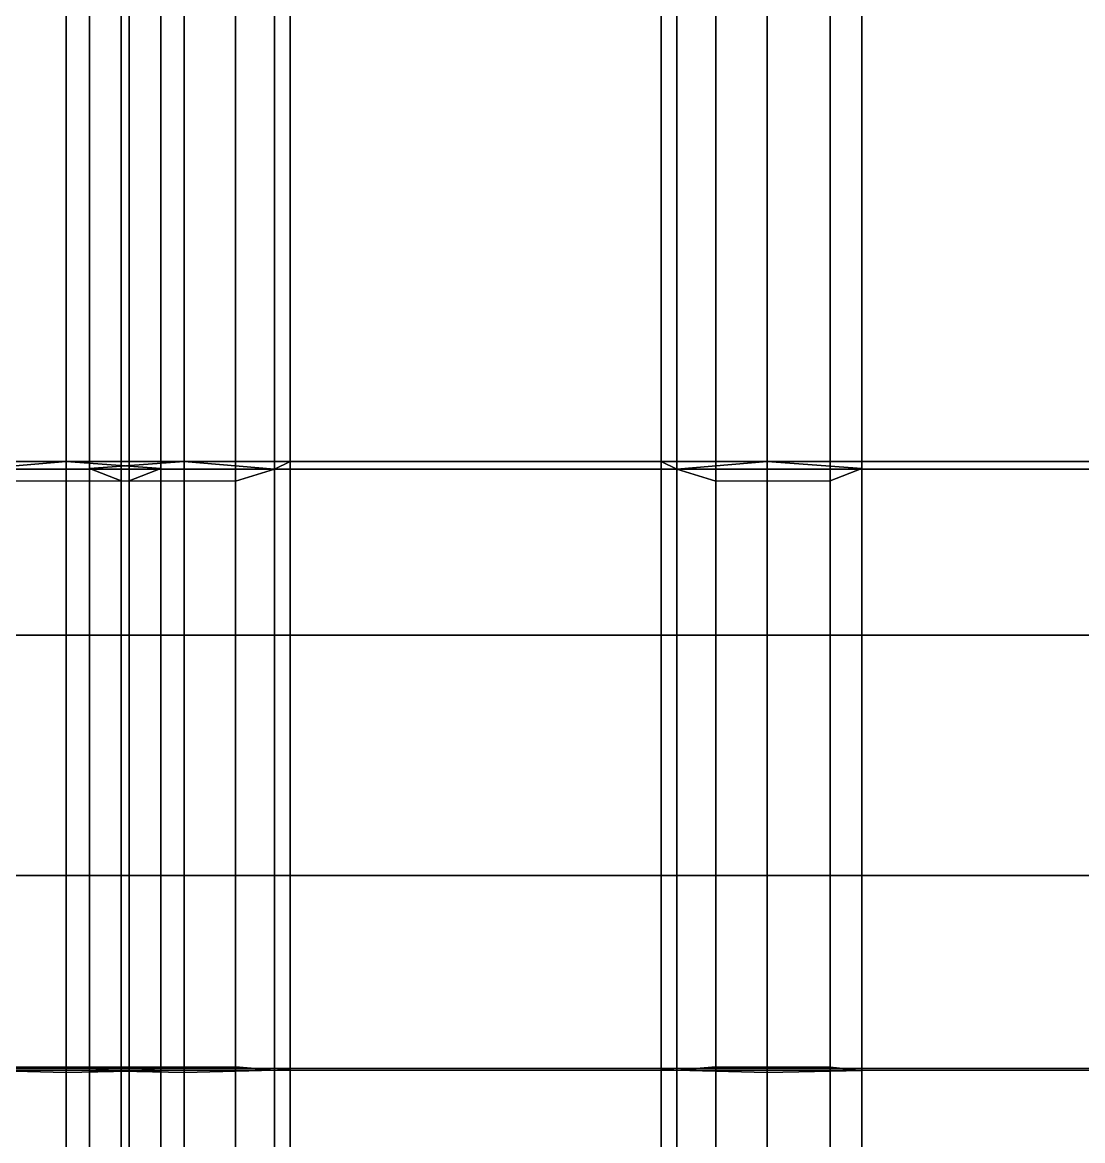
# Model space of a CAD drawing. Extents: x -252 to 252, y 0 to 101.
# Drawn here: x 195.46 to 201.82, y 30.93 to 37.63 of the extents above; entities that cross this region are included whole.
import ezdxf

# ---------------------------------------------------------------- set-up
doc = ezdxf.new("R2010")
doc.units = 0

msp = doc.modelspace()

# ---------------------------------------------------------------- linework, layer by layer
for points in [[(199.291702, 38.612377, -156.168182), (181.771423, 38.61351, -156.174377), (181.771423, 34.998692, -156.922409), (199.291702, 34.998444, -156.916168)], [(195.725952, 35.000023, 120.186333), (195.725952, 38.6315, 120.938271), (195.184677, 38.54586, 121.350044), (195.184677, 34.953133, 120.604897)], [(196.294098, 34.957241, 120.568504), (196.294098, 38.553268, 121.314613), (195.725952, 38.6315, 120.938271), (195.725952, 35.000023, 120.186333)], [(195.865952, 34.957241, -55.075943), (195.865952, 38.553268, -55.822052), (196.434097, 38.6315, -55.445709), (196.434097, 35.000023, -54.693771)], [(196.434097, 35.000023, -54.693771), (196.434097, 38.6315, -55.445709), (196.975372, 38.54586, -55.857483), (196.975372, 34.953133, -55.112335)], [(197.068115, 38.612377, -55.577393), (197.068115, 34.998444, -54.829407), (196.975372, 34.953133, -55.112335), (196.975372, 38.54586, -55.857483)], [(197.068115, 38.612377, -55.577393), (214.588394, 38.61351, -55.571198), (214.588394, 34.998692, -54.823166), (197.068115, 34.998444, -54.829407)], [(199.291702, 38.612377, -156.168182), (199.291702, 34.998444, -156.916168), (199.384445, 34.953133, -156.63324), (199.384445, 38.54586, -155.888092)], [(199.92572, 35.000023, -157.051804), (199.92572, 38.6315, -156.299866), (199.384445, 38.54586, -155.888092), (199.384445, 34.953133, -156.63324)], [(200.493866, 34.957241, -156.669632), (200.493866, 38.553268, -155.923523), (199.92572, 38.6315, -156.299866), (199.92572, 35.000023, -157.051804)], [(181.678436, 34.953819, -156.638962), (181.678436, 38.547199, -155.893875), (199.384445, 38.54586, -155.888092), (199.384445, 34.953133, -156.63324)], [(196.055923, 34.883923, -55.73111), (196.055923, 38.419178, -56.467453), (195.865952, 38.553268, -55.822052), (195.865952, 34.957241, -55.075943)], [(196.104126, 34.883923, 121.223671), (196.104126, 38.419178, 121.960014), (196.294098, 38.553268, 121.314613), (196.294098, 34.957241, 120.568504)], [(196.975372, 34.953133, -55.112335), (196.975372, 38.54586, -55.857483), (196.741714, 38.414532, -56.490158), (196.741714, 34.881378, -55.753799)], [(214.681381, 34.953819, -55.106613), (214.681381, 38.547199, -55.8517), (196.975372, 38.54586, -55.857483), (196.975372, 34.953133, -55.112335)], [(199.384445, 34.953133, -156.63324), (199.384445, 38.54586, -155.888092), (199.618103, 38.414532, -155.255417), (199.618103, 34.881378, -155.991776)], [(200.303894, 34.883923, -156.014465), (200.303894, 38.419178, -155.278122), (200.493866, 38.553268, -155.923523), (200.493866, 34.957241, -156.669632)], [(195.418335, 34.881378, 121.246361), (195.418335, 38.414532, 121.982719), (196.104126, 38.419178, 121.960014), (196.104126, 34.883923, 121.223671)], [(196.741714, 34.881378, -55.753799), (196.741714, 38.414532, -56.490158), (196.055923, 38.419178, -56.467453), (196.055923, 34.883923, -55.73111)], [(199.618103, 34.881378, -155.991776), (199.618103, 38.414532, -155.255417), (200.303894, 38.419178, -155.278122), (200.303894, 34.883923, -156.014465)], [(137.246628, 37.783615, 104.179993), (249.150925, 37.783615, 104.179993), (249.150986, 33.95929, 104.179993), (137.246689, 33.95929, 104.168884)], [(249.150925, 37.783615, 63.716614), (137.246628, 37.783615, 63.716614), (137.246689, 33.95929, 63.727722), (249.150986, 33.95929, 63.73877)], [(249.151031, 37.783615, -40.155052), (137.246735, 37.783615, -40.155052), (137.246674, 33.95929, -40.155052), (249.15097, 33.95929, -40.143944)], [(137.246735, 37.783615, 0.308327), (249.151031, 37.783615, 0.308327), (249.15097, 33.95929, 0.297218), (137.246674, 33.95929, 0.286171)], [(251.522583, 33.95929, -218.704483), (251.525314, 37.783615, -218.70723), (140.374695, 37.783615, -218.707199), (140.374756, 33.95929, -218.696091)], [(211.077377, 33.95929, -178.259293), (140.374756, 33.95929, -178.254959), (140.374695, 37.783615, -178.24382), (211.061951, 37.783615, -178.243851)], [(181.771423, 34.998692, -156.922409), (181.771225, 31.362648, -157.328278), (199.291718, 31.361679, -157.322052), (199.291702, 34.998444, -156.916168)], [(195.725952, 31.337872, 119.782509), (195.725952, 35.000023, 120.186333), (195.184677, 34.953133, 120.604897), (195.184677, 31.350771, 120.203072)], [(196.294098, 31.34976, 120.166664), (196.294098, 34.957241, 120.568504), (195.725952, 35.000023, 120.186333), (195.725952, 31.337872, 119.782509)], [(195.865952, 31.34976, -54.674103), (195.865952, 34.957241, -55.075943), (196.434097, 35.000023, -54.693771), (196.434097, 31.337872, -54.289948)], [(196.434097, 31.337872, -54.289948), (196.434097, 35.000023, -54.693771), (196.975372, 34.953133, -55.112335), (196.975372, 31.350771, -54.71051)], [(197.068115, 34.998444, -54.829407), (197.0681, 31.361679, -54.423523), (196.975372, 31.350771, -54.71051), (196.975372, 34.953133, -55.112335)], [(214.588394, 34.998692, -54.823166), (214.588593, 31.362648, -54.417297), (197.0681, 31.361679, -54.423523), (197.068115, 34.998444, -54.829407)], [(199.291702, 34.998444, -156.916168), (199.291718, 31.361679, -157.322052), (199.384445, 31.350771, -157.035065), (199.384445, 34.953133, -156.63324)], [(199.92572, 31.337872, -157.455627), (199.92572, 35.000023, -157.051804), (199.384445, 34.953133, -156.63324), (199.384445, 31.350771, -157.035065)], [(200.493866, 31.34976, -157.071472), (200.493866, 34.957241, -156.669632), (199.92572, 35.000023, -157.051804), (199.92572, 31.337872, -157.455627)], [(199.384445, 31.350771, -157.035065), (181.678436, 31.3508, -157.041306), (181.678436, 34.953819, -156.638962), (199.384445, 34.953133, -156.63324)], [(196.055923, 31.37015, -55.33316), (196.055923, 34.883923, -55.73111), (195.865952, 34.957241, -55.075943), (195.865952, 31.34976, -54.674103)], [(196.104126, 31.37015, 120.825722), (196.104126, 34.883923, 121.223671), (196.294098, 34.957241, 120.568504), (196.294098, 31.34976, 120.166664)], [(196.975372, 31.350771, -54.71051), (196.975372, 34.953133, -55.112335), (196.741714, 34.881378, -55.753799), (196.741714, 31.370859, -55.355881)], [(196.975372, 31.350771, -54.71051), (214.681381, 31.3508, -54.704269), (214.681381, 34.953819, -55.106613), (196.975372, 34.953133, -55.112335)], [(199.384445, 31.350771, -157.035065), (199.384445, 34.953133, -156.63324), (199.618103, 34.881378, -155.991776), (199.618103, 31.370859, -156.389694)], [(200.303894, 31.37015, -156.412415), (200.303894, 34.883923, -156.014465), (200.493866, 34.957241, -156.669632), (200.493866, 31.34976, -157.071472)], [(195.418335, 31.370859, 120.848442), (195.418335, 34.881378, 121.246361), (196.104126, 34.883923, 121.223671), (196.104126, 31.37015, 120.825722)], [(196.741714, 31.370859, -55.355881), (196.741714, 34.881378, -55.753799), (196.055923, 34.883923, -55.73111), (196.055923, 31.37015, -55.33316)], [(199.618103, 31.370859, -156.389694), (199.618103, 34.881378, -155.991776), (200.303894, 34.883923, -156.014465), (200.303894, 31.37015, -156.412415)], [(249.15097, 33.95929, 0.297218), (249.15097, 33.95929, -40.143944), (137.246674, 33.95929, -40.155052), (137.246674, 33.95929, 0.286171)], [(137.246689, 33.95929, 63.727722), (137.246689, 33.95929, 104.168884), (249.150986, 33.95929, 104.179993), (249.150986, 33.95929, 63.73877)], [(251.522583, 33.95929, -218.704483), (140.374756, 33.95929, -218.696091), (140.374756, 33.95929, -178.254959), (211.077377, 33.95929, -178.259293)], [(142.14592, 33.95929, -218.685074), (142.145889, 32.518917, -218.685135), (249.927292, 32.518917, -218.685135), (251.378708, 33.95929, -218.685074)], [(251.367661, 33.95929, -216.914017), (249.927292, 32.518917, -216.914017), (142.145889, 32.518917, -216.913956), (142.145889, 33.95929, -216.913895)], [(249.927292, 32.518917, -216.914017), (249.927292, 32.518917, -218.685135), (142.145889, 32.518917, -218.685135), (142.145889, 32.518917, -216.913956)], [(195.418335, 28.18792, 120.943123), (195.418335, 31.370859, 120.848442), (196.104126, 31.37015, 120.825722), (196.104126, 28.184299, 120.920418)], [(196.055923, 28.184299, -55.427856), (196.055923, 31.37015, -55.33316), (195.865952, 31.34976, -54.674103), (195.865952, 28.079967, -54.777161)], [(196.741714, 28.18792, -55.450562), (196.741714, 31.370859, -55.355881), (196.055923, 31.37015, -55.33316), (196.055923, 28.184299, -55.427856)], [(196.104126, 28.184299, 120.920418), (196.104126, 31.37015, 120.825722), (196.294098, 31.34976, 120.166664), (196.294098, 28.079967, 120.269722)], [(196.975372, 28.085831, -54.813477), (196.975372, 31.350771, -54.71051), (196.741714, 31.370859, -55.355881), (196.741714, 28.18792, -55.450562)], [(199.384445, 28.085831, -156.932098), (199.384445, 31.350771, -157.035065), (199.618103, 31.370859, -156.389694), (199.618103, 28.18792, -156.295013)], [(199.618103, 28.18792, -156.295013), (199.618103, 31.370859, -156.389694), (200.303894, 31.37015, -156.412415), (200.303894, 28.184299, -156.317719)], [(200.303894, 28.184299, -156.317719), (200.303894, 31.37015, -156.412415), (200.493866, 31.34976, -157.071472), (200.493866, 28.079967, -156.968414)], [(181.678436, 28.08486, -156.938309), (181.678436, 31.3508, -157.041306), (199.384445, 31.350771, -157.035065), (199.384445, 28.085831, -156.932098)], [(199.291718, 31.361679, -157.322052), (181.771225, 31.362648, -157.328278), (181.771469, 28.05822, -157.223587), (199.291992, 28.057987, -157.217377)], [(195.725952, 28.019117, 119.8899), (195.725952, 31.337872, 119.782509), (195.184677, 31.350771, 120.203072), (195.184677, 28.085831, 120.306038)], [(196.294098, 28.079967, 120.269722), (196.294098, 31.34976, 120.166664), (195.725952, 31.337872, 119.782509), (195.725952, 28.019117, 119.8899)], [(195.865952, 28.079967, -54.777161), (195.865952, 31.34976, -54.674103), (196.434097, 31.337872, -54.289948), (196.434097, 28.019117, -54.397339)], [(196.434097, 28.019117, -54.397339), (196.434097, 31.337872, -54.289948), (196.975372, 31.350771, -54.71051), (196.975372, 28.085831, -54.813477)], [(197.0681, 31.361679, -54.423523), (197.067825, 28.057987, -54.528198), (196.975372, 28.085831, -54.813477), (196.975372, 31.350771, -54.71051)], [(214.681381, 28.08486, -54.807266), (214.681381, 31.3508, -54.704269), (196.975372, 31.350771, -54.71051), (196.975372, 28.085831, -54.813477)], [(197.0681, 31.361679, -54.423523), (214.588593, 31.362648, -54.417297), (214.588348, 28.05822, -54.521988), (197.067825, 28.057987, -54.528198)], [(199.291718, 31.361679, -157.322052), (199.291992, 28.057987, -157.217377), (199.384445, 28.085831, -156.932098), (199.384445, 31.350771, -157.035065)], [(199.92572, 28.019117, -157.348236), (199.92572, 31.337872, -157.455627), (199.384445, 31.350771, -157.035065), (199.384445, 28.085831, -156.932098)], [(200.493866, 28.079967, -156.968414), (200.493866, 31.34976, -157.071472), (199.92572, 31.337872, -157.455627), (199.92572, 28.019117, -157.348236)]]:
    msp.add_3dface(points)

doc.saveas('drawing.dxf')
